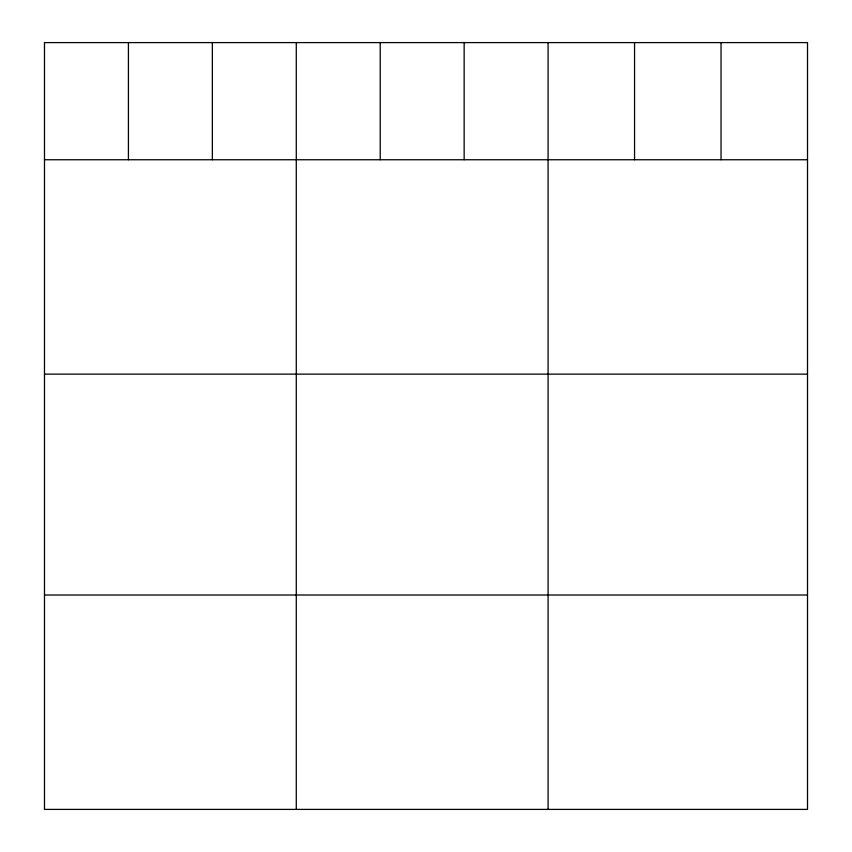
<?xml version="1.0" encoding="UTF-8"?>
<svg xmlns="http://www.w3.org/2000/svg" width="852" height="852" viewBox="0 0 852 852"><rect width="100%" height="100%" fill="white"/><g stroke="black" fill="none" stroke-linecap="round" stroke-linejoin="round"><path stroke-width="1.28" d="M44.485 159.75L807.515 159.75M44.485 374.135L807.515 374.135M44.485 595.015L807.515 595.015M721.037 42.6L721.037 159.75M634.559 42.6L634.559 159.75M548.081 42.6L548.081 809.4M464.148 42.6L464.148 159.75M380.216 42.6L380.216 159.75M296.283 42.6L296.283 809.4M212.35 42.6L212.35 159.75M128.418 42.6L128.418 159.75M807.515 42.6L44.485 42.6L44.485 809.4L807.515 809.4L807.515 42.6"/></g></svg>
